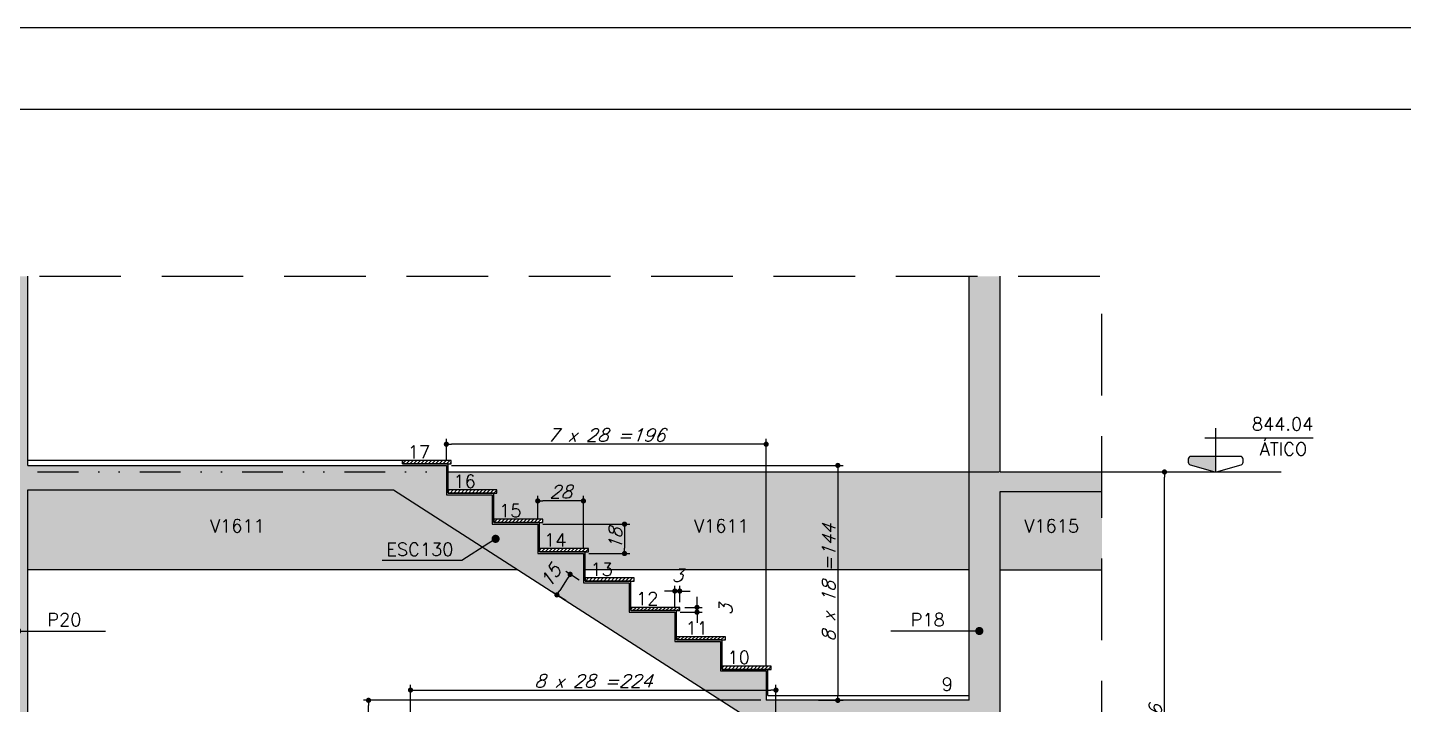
# Model space of a CAD drawing. Header units: millimetres. Extents: x -832 to 3668, y -1574 to 5296.
# Drawn here: x -410 to 433, y 4881 to 5296 of the extents above; entities that cross this region are included whole.
import ezdxf
from ezdxf import colors
from ezdxf.entities.mleader import LeaderData, LeaderLine
from ezdxf.enums import TextEntityAlignment as Align
from ezdxf.math import Vec2, Vec3

# ---------------------------------------------------------------- set-up
doc = ezdxf.new("R2010")
doc.units = ezdxf.units.MM
doc.header["$LTSCALE"] = 50
doc.linetypes.add('DASHED', pattern=[0.75, 0.5, -0.25])
doc.linetypes.add('DIVIDE2', pattern=[0.625, 0.25, -0.125, 0, -0.125, 0, -0.125])
for name, color, linetype in [('F-AUX', 2, 'Continuous'), ('F-AUX-RED', 1, 'Continuous'), ('F-BOCEL CORTE', 2, 'Continuous'), ('F-CORTE', 4, 'Continuous'), ('F-COTAS', 106, 'Continuous'), ('F-EIXOS-DET', 1, 'Continuous'), ('F-ESC CORTE', 4, 'Continuous'), ('F-ESC NOME', 2, 'Continuous'), ('F-ESC NUM', 2, 'Continuous'), ('F-ESC SOLIDO CORTE', 71, 'Continuous'), ('F-MARGEM', 1, 'Continuous'), ('F-NÍVEL-VISTA', 2, 'Continuous'), ('F-REVESTIMENTO', 1, 'Continuous'), ('F-SOLIDO', 71, 'Continuous'), ('F-TEXTO', 6, 'Continuous'), ('F-TEXTO-YELLOW', 2, 'Continuous'), ('F-VISTA', 2, 'Continuous'), ('F-VISTA SÓLIDO', 254, 'Continuous')]:
    doc.layers.add(name, color=color, linetype=linetype)
doc.styles.add('5385-ARQ-PB-BAS-PLA-TER-TORRE-A-106-TXT$0$R60-75', font='romans.shx', dxfattribs={"height": 0.1125})
doc.styles.add('CP-TEXT-INCL', font='romans.shx', dxfattribs={"oblique": 20})
doc.styles.add('MCP', font='romans.shx')
doc.styles.add('ROMANS', font='romans.shx')
doc.styles.get("Standard").update_dxf_attribs({"font": 'arial.ttf'})
doc.dimstyles.new('CP-COTAS-50', dxfattribs={"dimscale": 0.64, "dimtxt": 12.5, "dimasz": 5, "dimexe": 5, "dimexo": 5, "dimgap": 2.5, "dimtad": 1, "dimdec": 1, "dimdsep": 46, "dimtxsty": 'CP-TEXT-INCL', "dimblk1": 'DOT', "dimblk2": 'DOT', "dimsah": 1, "dimcen": 9, "dimclrd": 256, "dimclre": 256, "dimclrt": 256, "dimadec": 0, "dimazin": 0, "dimtfac": 1, "dimtdec": 1, "dimtmove": 2, "dimatfit": 3, "dimldrblk": 'DOT', "dimfxl": 5, "dimtolj": 1, "dimarcsym": 0})
pattern_1 = [(0, (0, 0), (0, 6.985), [5.08, -1.905]), (90, (0, 0), (-6.985, 4e-16), [5.08, -1.905])]

# ---------------------------------------------------------------- blocks, each defined once
blk = doc.blocks.new('A0-1L_900')
at = {"layer": 'F-MARGEM', "color": 2}
blk.add_lwpolyline([(0, 0), (0, 90), (137.4, 90), (137.4, 0)], close=True, dxfattribs=at)
at = {"layer": 'F-MARGEM', "color": 7}
blk.add_lwpolyline([(2.5, 89), (136.4, 89), (136.4, 1), (2.5, 1)], close=True, dxfattribs=at)
blk = doc.blocks.new('_DOT')
at = {"color": 0, "linetype": 'ByBlock'}
blk.add_line((-0.5, 0), (-1, 0), dxfattribs=at)
at = {"color": 0, "linetype": 'ByBlock', "const_width": 0.5}
blk.add_lwpolyline([(-0.25, 0, 1), (0.25, 0, 1)], format="xyb", close=True, dxfattribs=at)
blk = doc.blocks.new('Nível - Vista')
at = {"layer": 'F-NÍVEL-VISTA'}
blk.add_hatch(color=71, dxfattribs=at).paths.add_polyline_path([(0, 0.238), (-0.38, 0.238, 0.414214), (-0.42, 0.198), (-0.42, 0.148, 0.331206), (-0.391, 0.11), (-0.011, 0.002, 0.072993), (0, 0)])
at = {"layer": 'F-NÍVEL-VISTA', "color": 2}
for p, q in [((0, 0.67), (0, 0)), ((-0.168, 0.521), (1.493, 0.521))]:
    blk.add_line(p, q, dxfattribs=at)
blk.add_lwpolyline([(-0.011, 0.002, 0.146769), (0.011, 0.002), (0.391, 0.11, 0.331206), (0.42, 0.148), (0.42, 0.198, 0.414214), (0.38, 0.238), (-0.38, 0.238, 0.414214), (-0.42, 0.198), (-0.42, 0.148, 0.331206), (-0.391, 0.11), (-0.011, 0.002, 0.146769), (0.011, 0.002)], format="xyb", dxfattribs=at)
at = {"layer": 'F-TEXTO', "color": 3, "style": 'MCP'}
for tag, p in [('NÍVEL', (1.026, 0.636)), ('NÍVEL_DETALHE', (1.02, 0.186))]:
    blk.add_attdef(tag, text='', height=0.2, dxfattribs=at).set_placement(p, align=Align.CENTER)
blk = doc.blocks.new('*D69')
at = {"layer": 'DEFPOINTS', "color": 0, "transparency": 16777216}
for p in [(286.55, 5023.06), (286.55, 5023.06), (286.55, 4717.06)]:
    blk.add_point(p, dxfattribs=at)
at = {"layer": 'F-COTAS', "lineweight": -2, "transparency": 16777216}
blk.add_line((286.55, 4720.26), (286.55, 5019.86), dxfattribs=at)
at = {"layer": 'F-COTAS', "lineweight": -2, "transparency": 16777216, "xscale": 3.2, "yscale": 3.2, "zscale": 3.2}
for p, rotation in [((286.55, 5023.06), 90), ((286.55, 4717.06), 270)]:
    blk.add_blockref('_DOT', p, dxfattribs=dict(at, rotation=rotation))
at = {"layer": 'F-COTAS', "transparency": 16777216, "insert": (280.95, 4870.06), "char_height": 8, "attachment_point": 5, "rotation": 90, "style": 'CP-TEXT-INCL'}
blk.add_mtext('\\A1;306', dxfattribs=at)
blk = doc.blocks.new('BOCEL_EST')
at = {"layer": 'F-BOCEL CORTE'}
h = blk.add_hatch(dxfattribs=at)
h.set_pattern_fill('ANSI31', color=2, scale=0.5)
h.paths.add_polyline_path([(13.59, -262.25), (13.59, -260.25), (-16.41, -260.25), (-16.41, -262.25)])
at = {"layer": 'F-BOCEL CORTE', "color": 2}
blk.add_lwpolyline([(-16.41, -260.25), (-16.41, -262.25), (13.59, -262.25), (13.59, -260.25), (-16.41, -260.25)], dxfattribs=at)
blk = doc.blocks.new('*D548')
at = {"layer": 'DEFPOINTS', "color": 0, "transparency": 16777216}
for p in [(-97.57, 5005.32), (-97.57, 4991.06), (-69.57, 4973.06)]:
    blk.add_point(p, dxfattribs=at)
at = {"layer": 'F-COTAS', "lineweight": -2, "transparency": 16777216}
for p, q in [((-97.57, 4994.26), (-97.57, 5008.52)), ((-72.77, 5005.32), (-94.37, 5005.32)), ((-69.57, 4976.26), (-69.57, 5008.52))]:
    blk.add_line(p, q, dxfattribs=at)
at = {"layer": 'F-COTAS', "lineweight": -2, "transparency": 16777216, "xscale": 3.2, "yscale": 3.2, "zscale": 3.2, "rotation": 180}
blk.add_blockref('_DOT', (-97.57, 5005.32), dxfattribs=at)
at = {"layer": 'F-COTAS', "lineweight": -2, "transparency": 16777216, "xscale": 3.2, "yscale": 3.2, "zscale": 3.2}
blk.add_blockref('_DOT', (-69.57, 5005.32), dxfattribs=at)
at = {"layer": 'F-COTAS', "transparency": 16777216, "insert": (-83.57, 5010.92), "char_height": 8, "attachment_point": 5, "style": 'CP-TEXT-INCL'}
blk.add_mtext('\\A1;28', dxfattribs=at)
blk = doc.blocks.new('*D549')
at = {"layer": 'DEFPOINTS', "color": 0, "transparency": 16777216}
for p in [(-97.57, 4991.06), (-69.57, 4973.06), (-44.4, 4973.06)]:
    blk.add_point(p, dxfattribs=at)
at = {"layer": 'F-COTAS', "lineweight": -2, "transparency": 16777216}
for p, q in [((-94.37, 4991.06), (-41.2, 4991.06)), ((-44.4, 4987.86), (-44.4, 4976.26)), ((-66.37, 4973.06), (-41.2, 4973.06))]:
    blk.add_line(p, q, dxfattribs=at)
at = {"layer": 'F-COTAS', "lineweight": -2, "transparency": 16777216, "xscale": 3.2, "yscale": 3.2, "zscale": 3.2}
for p, rotation in [((-44.4, 4991.06), 90), ((-44.4, 4973.06), 270)]:
    blk.add_blockref('_DOT', p, dxfattribs=dict(at, rotation=rotation))
at = {"layer": 'F-COTAS', "transparency": 16777216, "insert": (-50, 4982.06), "char_height": 8, "attachment_point": 5, "rotation": 90, "style": 'CP-TEXT-INCL'}
blk.add_mtext('\\A1;18', dxfattribs=at)
blk = doc.blocks.new('*D580')
at = {"layer": 'DEFPOINTS', "color": 0, "transparency": 16777216}
for p in [(48.43, 4889.34), (48.43, 4868.06), (-175.57, 4739.06)]:
    blk.add_point(p, dxfattribs=at)
at = {"layer": 'F-COTAS', "lineweight": -2, "transparency": 16777216}
for p, q in [((-175.57, 4742.26), (-175.57, 4892.54)), ((48.43, 4871.26), (48.43, 4892.54)), ((-172.37, 4889.34), (45.23, 4889.34))]:
    blk.add_line(p, q, dxfattribs=at)
at = {"layer": 'F-COTAS', "lineweight": -2, "transparency": 16777216, "xscale": 3.2, "yscale": 3.2, "zscale": 3.2, "rotation": 180}
blk.add_blockref('_DOT', (-175.57, 4889.34), dxfattribs=at)
at = {"layer": 'F-COTAS', "lineweight": -2, "transparency": 16777216, "xscale": 3.2, "yscale": 3.2, "zscale": 3.2}
blk.add_blockref('_DOT', (48.43, 4889.34), dxfattribs=at)
at = {"layer": 'F-COTAS', "transparency": 16777216, "insert": (-63.57, 4894.94), "char_height": 8, "attachment_point": 5, "style": 'CP-TEXT-INCL'}
blk.add_mtext('\\A1;8 x 28 =224', dxfattribs=at)
blk = doc.blocks.new('*D579')
at = {"layer": 'DEFPOINTS', "color": 0, "transparency": 16777216}
for p in [(-153.57, 5040.07), (-153.57, 5027.06), (42.43, 4901.06)]:
    blk.add_point(p, dxfattribs=at)
at = {"layer": 'F-COTAS', "lineweight": -2, "transparency": 16777216}
for p, q in [((-153.57, 5030.26), (-153.57, 5043.27)), ((42.43, 4904.26), (42.43, 5043.27)), ((39.23, 5040.07), (-150.37, 5040.07))]:
    blk.add_line(p, q, dxfattribs=at)
at = {"layer": 'F-COTAS', "lineweight": -2, "transparency": 16777216, "xscale": 3.2, "yscale": 3.2, "zscale": 3.2, "rotation": 180}
blk.add_blockref('_DOT', (-153.57, 5040.07), dxfattribs=at)
at = {"layer": 'F-COTAS', "lineweight": -2, "transparency": 16777216, "xscale": 3.2, "yscale": 3.2, "zscale": 3.2}
blk.add_blockref('_DOT', (42.43, 5040.07), dxfattribs=at)
at = {"layer": 'F-COTAS', "transparency": 16777216, "insert": (-55.57, 5045.67), "char_height": 8, "attachment_point": 5, "style": 'CP-TEXT-INCL'}
blk.add_mtext('\\A1;7 x 28 =196', dxfattribs=at)
blk = doc.blocks.new('*D585')
at = {"layer": 'DEFPOINTS', "color": 0, "transparency": 16777216}
for p in [(-10.57, 4950.05), (-13.57, 4937.06), (-10.57, 4940.06)]:
    blk.add_point(p, dxfattribs=at)
at = {"layer": 'F-COTAS', "lineweight": -2, "transparency": 16777216}
for p, q in [((-13.57, 4940.26), (-13.57, 4953.25)), ((-10.57, 4943.26), (-10.57, 4953.25)), ((-16.77, 4950.05), (-19.97, 4950.05)), ((-13.57, 4950.05), (-10.57, 4950.05)), ((-7.37, 4950.05), (-4.17, 4950.05))]:
    blk.add_line(p, q, dxfattribs=at)
at = {"layer": 'F-COTAS', "lineweight": -2, "transparency": 16777216, "xscale": 3.2, "yscale": 3.2, "zscale": 3.2}
blk.add_blockref('_DOT', (-13.57, 4950.05), dxfattribs=at)
at = {"layer": 'F-COTAS', "lineweight": -2, "transparency": 16777216, "xscale": 3.2, "yscale": 3.2, "zscale": 3.2, "rotation": 180}
blk.add_blockref('_DOT', (-10.57, 4950.05), dxfattribs=at)
at = {"layer": 'F-COTAS', "transparency": 16777216, "insert": (-12.07, 4959.65), "char_height": 8, "attachment_point": 5, "style": 'CP-TEXT-INCL'}
blk.add_mtext('\\A1;3', dxfattribs=at)
blk = doc.blocks.new('*D586')
at = {"layer": 'DEFPOINTS', "color": 0, "transparency": 16777216}
for p in [(-13.57, 4937.06), (-10.57, 4940.06), (0.04, 4940.06)]:
    blk.add_point(p, dxfattribs=at)
at = {"layer": 'F-COTAS', "lineweight": -2, "transparency": 16777216}
for p, q in [((0.04, 4943.26), (0.04, 4946.46)), ((-10.37, 4937.06), (3.24, 4937.06)), ((-7.37, 4940.06), (3.24, 4940.06)), ((0.04, 4937.06), (0.04, 4940.06)), ((0.04, 4933.86), (0.04, 4930.66))]:
    blk.add_line(p, q, dxfattribs=at)
at = {"layer": 'F-COTAS', "lineweight": -2, "transparency": 16777216, "xscale": 3.2, "yscale": 3.2, "zscale": 3.2}
for p, rotation in [((0.04, 4940.06), 270), ((0.04, 4937.06), 90)]:
    blk.add_blockref('_DOT', p, dxfattribs=dict(at, rotation=rotation))
at = {"layer": 'F-COTAS', "transparency": 16777216, "insert": (17.64, 4938.56), "char_height": 8, "attachment_point": 5, "rotation": 90, "style": 'CP-TEXT-INCL'}
blk.add_mtext('\\A1;3', dxfattribs=at)
blk = doc.blocks.new('*D615')
at = {"layer": 'DEFPOINTS', "color": 0, "transparency": 16777216}
for p in [(-201.27, 4883.06), (42.43, 4883.06), (-175.57, 4721.06)]:
    blk.add_point(p, dxfattribs=at)
at = {"layer": 'F-COTAS', "lineweight": -2, "transparency": 16777216}
for p, q in [((39.23, 4883.06), (-204.47, 4883.06)), ((-201.27, 4724.26), (-201.27, 4879.86)), ((-178.77, 4721.06), (-204.47, 4721.06))]:
    blk.add_line(p, q, dxfattribs=at)
at = {"layer": 'F-COTAS', "lineweight": -2, "transparency": 16777216, "xscale": 3.2, "yscale": 3.2, "zscale": 3.2}
for p, rotation in [((-201.27, 4883.06), 90), ((-201.27, 4721.06), 270)]:
    blk.add_blockref('_DOT', p, dxfattribs=dict(at, rotation=rotation))
at = {"layer": 'F-COTAS', "transparency": 16777216, "insert": (-206.87, 4802.06), "char_height": 8, "attachment_point": 5, "rotation": 90, "style": 'CP-TEXT-INCL'}
blk.add_mtext('\\A1;9 x 18 =162', dxfattribs=at)
blk = doc.blocks.new('*D616')
at = {"layer": 'DEFPOINTS', "color": 0, "transparency": 16777216}
for p in [(-153.57, 5027.06), (71.39, 4883.06), (86.32, 4883.06)]:
    blk.add_point(p, dxfattribs=at)
at = {"layer": 'F-COTAS', "lineweight": -2, "transparency": 16777216}
for p, q in [((-150.37, 5027.06), (89.52, 5027.06)), ((86.32, 5023.86), (86.32, 4886.26)), ((74.59, 4883.06), (89.52, 4883.06))]:
    blk.add_line(p, q, dxfattribs=at)
at = {"layer": 'F-COTAS', "lineweight": -2, "transparency": 16777216, "xscale": 3.2, "yscale": 3.2, "zscale": 3.2}
for p, rotation in [((86.32, 5027.06), 90), ((86.32, 4883.06), 270)]:
    blk.add_blockref('_DOT', p, dxfattribs=dict(at, rotation=rotation))
at = {"layer": 'F-COTAS', "transparency": 16777216, "insert": (80.72, 4955.06), "char_height": 8, "attachment_point": 5, "rotation": 90, "style": 'CP-TEXT-INCL'}
blk.add_mtext('\\A1;8 x 18 =144', dxfattribs=at)
blk = doc.blocks.new('*D661')
at = {"layer": 'DEFPOINTS', "color": 0, "transparency": 16777216}
for p in [(-69.57, 4955.06), (-85.83, 4947.69), (-77.67, 4942.45)]:
    blk.add_point(p, dxfattribs=at)
at = {"layer": 'F-COTAS', "lineweight": -2, "transparency": 16777216}
for p, q in [((-72.26, 4956.79), (-80.42, 4962.04)), ((-79.46, 4957.62), (-84.1, 4950.39)), ((-80.37, 4944.18), (-88.52, 4949.43))]:
    blk.add_line(p, q, dxfattribs=at)
at = {"layer": 'F-COTAS', "lineweight": -2, "transparency": 16777216, "xscale": 3.2, "yscale": 3.2, "zscale": 3.2}
for p, rotation in [((-77.72, 4960.31), 57.26229061808871), ((-85.83, 4947.69), 237.2622906180887)]:
    blk.add_blockref('_DOT', p, dxfattribs=dict(at, rotation=rotation))
at = {"layer": 'F-COTAS', "transparency": 16777216, "insert": (-89.85, 4959.19), "char_height": 8, "attachment_point": 5, "rotation": 57.26229, "style": 'CP-TEXT-INCL'}
blk.add_mtext('\\A1;15', dxfattribs=at)

msp = doc.modelspace()

# ---------------------------------------------------------------- hatches: boundary and pattern name
h = msp.add_hatch()
h.set_pattern_fill('ANGLE', color=256)
h.set_pattern_definition(pattern_1)
h.paths.add_polyline_path([(341.69, 5030.75), (377.31, 5030.75), (377.31, 5045.04), (341.69, 5045.04)], flags=9)
h = msp.add_hatch()
h.set_pattern_fill('ANGLE', color=256)
h.set_pattern_definition(pattern_1)
h.paths.add_polyline_path([(-171.67, 5029.56), (-155.86, 5029.56), (-155.86, 5041.56), (-171.67, 5041.56)], flags=9)
h = msp.add_hatch()
h.set_pattern_fill('ANGLE', color=256)
h.set_pattern_definition(pattern_1)
h.paths.add_polyline_path([(-137.18, 5011.94), (-121.37, 5011.94), (-121.37, 5023.94), (-137.18, 5023.94)], flags=9)
h = msp.add_hatch()
h.set_pattern_fill('ANGLE', color=256)
h.set_pattern_definition(pattern_1)
h.paths.add_polyline_path([(-109.18, 4993.94), (-93.37, 4993.94), (-93.37, 5005.94), (-109.18, 5005.94)], flags=9)
h = msp.add_hatch()
h.set_pattern_fill('ANGLE', color=256)
h.set_pattern_definition(pattern_1)
h.paths.add_polyline_path([(-300.09, 4984.01), (-262.57, 4984.01), (-262.57, 4996.01), (-300.09, 4996.01)], flags=9)
h = msp.add_hatch()
h.set_pattern_fill('ANGLE', color=256)
h.set_pattern_definition(pattern_1)
h.paths.add_polyline_path([(38.14, 4984.01), (75.66, 4984.01), (75.66, 4996.01), (38.14, 4996.01)], flags=9)
h = msp.add_hatch()
h.set_pattern_fill('ANGLE', color=256)
h.set_pattern_definition(pattern_1)
h.paths.add_polyline_path([(198.98, 4984.01), (238.79, 4984.01), (238.79, 4996.01), (198.98, 4996.01)], flags=9)
h = msp.add_hatch()
h.set_pattern_fill('ANGLE', color=256)
h.set_pattern_definition(pattern_1)
h.paths.add_polyline_path([(-81.56, 4975.94), (-65.37, 4975.94), (-65.37, 4987.94), (-81.56, 4987.94)], flags=9)
h = msp.add_hatch()
h.set_pattern_fill('ANGLE', color=256)
h.set_pattern_definition(pattern_1)
h.paths.add_polyline_path([(-53.18, 4957.94), (-37.37, 4957.94), (-37.37, 4969.94), (-53.18, 4969.94)], flags=9)
h = msp.add_hatch()
h.set_pattern_fill('ANGLE', color=256)
h.set_pattern_definition(pattern_1)
h.paths.add_polyline_path([(-25.18, 4939.94), (-9.37, 4939.94), (-9.37, 4951.94), (-25.18, 4951.94)], flags=9)
h = msp.add_hatch()
h.set_pattern_fill('ANGLE', color=256)
h.set_pattern_definition(pattern_1)
h.paths.add_polyline_path([(-141.81, 4932.71), (-87.77, 4932.71), (-87.77, 4947.71), (-141.81, 4947.71)], flags=9)
h = msp.add_hatch()
h.set_pattern_fill('ANGLE', color=256)
h.set_pattern_definition(pattern_1)
h.paths.add_polyline_path([(-398.68, 4926.47), (-374.11, 4926.47), (-374.11, 4938.47), (-398.68, 4938.47)], flags=9)
h = msp.add_hatch()
h.set_pattern_fill('ANGLE', color=256)
h.set_pattern_definition(pattern_1)
h.paths.add_polyline_path([(5.11, 4921.94), (18.63, 4921.94), (18.63, 4933.94), (5.11, 4933.94)], flags=9)
h = msp.add_hatch()
h.set_pattern_fill('ANGLE', color=256)
h.set_pattern_definition(pattern_1)
h.paths.add_polyline_path([(130.47, 4926.47), (155.05, 4926.47), (155.05, 4938.47), (130.47, 4938.47)], flags=9)
h = msp.add_hatch()
h.set_pattern_fill('ANGLE', color=256)
h.set_pattern_definition(pattern_1)
h.paths.add_polyline_path([(30.82, 4903.94), (46.63, 4903.94), (46.63, 4915.94), (30.82, 4915.94)], flags=9)
h = msp.add_hatch()
h.set_pattern_fill('ANGLE', color=256)
h.set_pattern_definition(pattern_1)
h.paths.add_polyline_path([(55.26, 4885.94), (71.83, 4885.94), (71.83, 4897.94), (55.26, 4897.94)], flags=9)
at = {"layer": 'F-ESC SOLIDO CORTE'}
h = msp.add_hatch(color=256, dxfattribs=at)
h.dxf.hatch_style = 1
h.paths.add_polyline_path([(-153.57, 5027.06), (-410.07, 5027.06), (-410.07, 5012.06), (-185.95, 5012.06), (38.03, 4868.06), (166.93, 4868.06), (166.93, 4883.06), (42.43, 4883.06), (42.43, 4901.06), (14.43, 4901.06), (14.43, 4919.06), (-13.57, 4919.06), (-13.57, 4937.06), (-41.57, 4937.06), (-41.57, 4955.06), (-69.57, 4955.06), (-69.57, 4973.06), (-97.57, 4973.06), (-97.57, 4991.06), (-125.57, 4991.06), (-125.57, 5009.06), (-153.57, 5009.06)])
at = {"layer": 'F-SOLIDO'}
h = msp.add_hatch(color=256, dxfattribs=at)
h.dxf.hatch_style = 1
h.paths.add_polyline_path([(-410.07, 5143.06), (-429.07, 5143.06), (-429.07, 4319.99), (-410.07, 4319.99)])
h = msp.add_hatch(color=256, dxfattribs=at)
h.dxf.hatch_style = 1
h.paths.add_polyline_path([(248.16, 4717.06), (185.93, 4717.06), (185.93, 5011.06), (248.16, 5011.06), (248.16, 5023.06), (185.93, 5023.06), (185.93, 5143.06), (166.93, 5143.06), (166.93, 4319.99), (185.93, 4319.99), (185.93, 4399.06), (248.16, 4399.06), (248.16, 4411.06), (185.93, 4411.06), (185.93, 4705.06), (248.16, 4705.06)])
at = {"layer": 'F-VISTA SÓLIDO'}
h = msp.add_hatch(color=256, dxfattribs=at)
h.dxf.hatch_style = 1
h.paths.add_polyline_path([(166.93, 5023.06), (-152.57, 5023.06), (-152.57, 5012.06), (-122.57, 5012.06), (-122.57, 5010.06), (-124.57, 5010.06), (-124.57, 4994.06), (-94.57, 4994.06), (-94.57, 4992.06), (-96.57, 4992.06), (-96.57, 4976.06), (-66.57, 4976.06), (-66.57, 4974.06), (-68.57, 4974.06), (-68.57, 4963.06), (166.93, 4963.06)])
h.paths.add_polyline_path([(248.16, 5011.06), (185.93, 5011.06), (185.93, 4963.06), (248.16, 4963.06)])
h.paths.add_polyline_path([(-429.07, 5023.06), (-478.03, 5023.06), (-478.03, 4963.06), (-429.07, 4963.06)])
h.paths.add_polyline_path([(-185.95, 5012.06), (-410.07, 5012.06), (-410.07, 4963.06), (-109.73, 4963.06)])

# ---------------------------------------------------------------- linework, layer by layer
at = {"layer": 'F-AUX', "color": 1, "linetype": 'DASHED', "ltscale": 2}
for p in [(-478.03, 5143.06), (248.16, 4319.99)]:
    msp.add_line(p, (248.16, 5143.06), dxfattribs=at)
at = {"layer": 'F-CORTE'}
for p, q in [((-410.07, 5027.06), (-410.07, 5143.06)), ((166.93, 4883.06), (166.93, 5143.06)), ((185.93, 5023.06), (185.93, 5143.06)), ((185.93, 5023.06), (248.16, 5023.06)), ((-410.07, 4721.06), (-410.07, 5012.06)), ((185.93, 4717.06), (185.93, 5011.06)), ((185.93, 5011.06), (248.16, 5011.06))]:
    msp.add_line(p, q, dxfattribs=at)
at = {"layer": 'F-EIXOS-DET', "color": 252, "linetype": 'DIVIDE2', "ltscale": 2}
msp.add_lwpolyline([(-466.84, 5023.06), (248.16, 5023.06)], dxfattribs=at)
at = {"layer": 'F-EIXOS-DET'}
msp.add_lwpolyline([(248.16, 5023.06), (358.16, 5023.06)], dxfattribs=at)
at = {"layer": 'F-ESC CORTE'}
for p, q in [((-153.57, 5027.06), (-153.57, 5009.06)), ((-125.57, 5009.06), (-125.57, 4991.06)), ((-97.57, 4991.06), (-97.57, 4973.06)), ((-69.57, 4973.06), (-69.57, 4955.06)), ((-41.57, 4955.06), (-41.57, 4937.06)), ((-13.57, 4937.06), (-13.57, 4919.06)), ((14.43, 4919.06), (14.43, 4901.06)), ((42.43, 4901.06), (42.43, 4883.06))]:
    msp.add_line(p, q, dxfattribs=at)
for points in [[(-410.07, 5027.06), (-153.57, 5027.06)], [(-410.07, 5012.06), (-185.95, 5012.06), (38.03, 4868.06), (166.93, 4868.06)], [(-153.57, 5009.06), (-125.57, 5009.06)], [(-125.57, 4991.06), (-97.57, 4991.06)], [(-97.57, 4973.06), (-69.57, 4973.06)], [(-69.57, 4955.06), (-41.57, 4955.06)], [(-41.57, 4937.06), (-13.57, 4937.06)], [(-13.57, 4919.06), (14.43, 4919.06)], [(14.43, 4901.06), (42.43, 4901.06)], [(166.93, 4883.06), (42.43, 4883.06)]]:
    msp.add_lwpolyline(points, dxfattribs=at)
at = {"layer": 'F-REVESTIMENTO'}
msp.add_line((43.43, 4886.06), (166.93, 4886.06), dxfattribs=at)
for points in [[(-152.57, 5028.06), (-180.57, 5028.06), (-180.57, 5030.06), (-410.07, 5030.06)], [(43.43, 4886.06), (43.43, 4902.06), (15.43, 4902.06), (15.43, 4920.06), (-12.57, 4920.06), (-12.57, 4938.06), (-40.57, 4938.06), (-40.57, 4956.06), (-68.57, 4956.06), (-68.57, 4974.06), (-96.57, 4974.06), (-96.57, 4992.06), (-124.57, 4992.06), (-124.57, 5010.06), (-152.57, 5010.06), (-152.57, 5028.06)]]:
    msp.add_lwpolyline(points, dxfattribs=at)
at = {"layer": 'F-VISTA'}
for p, q in [((-109.73, 4963.06), (-410.07, 4963.06)), ((166.93, 4963.06), (-68.57, 4963.06)), ((185.93, 4963.06), (248.16, 4963.06))]:
    msp.add_line(p, q, dxfattribs=at)
msp.add_lwpolyline([(-152.57, 5023.06), (166.93, 5023.06)], dxfattribs=at)

# ---------------------------------------------------------------- block references
at = {"layer": 'F-BOCEL CORTE'}
for p in [(-164.15, 5290.31), (-136.15, 5272.31), (-108.15, 5254.31), (-80.15, 5236.31), (-52.15, 5218.31), (-24.15, 5200.31), (3.85, 5182.31), (31.85, 5164.31)]:
    msp.add_blockref('BOCEL_EST', p, dxfattribs=at)
at = {"layer": 'F-MARGEM', "xscale": 50, "yscale": 50, "zscale": 50, "rotation": 90}
msp.add_blockref('A0-1L_900', (3667.68, -1574.47), dxfattribs=at)
at = {"layer": 'F-NÍVEL-VISTA', "linetype": 'Continuous', "xscale": 40, "yscale": 40, "zscale": 40}
msp.add_blockref('Nível - Vista', (317.91, 5023.06), dxfattribs=at).add_auto_attribs({'NÍVEL': '844.04'})

# ---------------------------------------------------------------- texts
at = {"layer": 'F-ESC NOME', "style": 'ROMANS'}
msp.add_text('ESC130', height=8, dxfattribs=at).set_placement((-190.4, 4971.61))
at = {"layer": 'F-ESC NUM', "style": '5385-ARQ-PB-BAS-PLA-TER-TORRE-A-106-TXT$0$R60-75'}
for s, p in [('17', (-177.31, 5031.37)), ('16', (-149.29, 5013.37)), ('15', (-121.29, 4995.37)), ('14', (-93.67, 4977.37)), ('13', (-65.29, 4959.37)), ('12', (-37.29, 4941.37)), ('11', (-7.01, 4923.37)), ('10', (18.71, 4905.37)), ('9', (150.01, 4888.97))]:
    msp.add_text(s, height=8, dxfattribs=at).set_placement(p)
at = {"layer": 'F-TEXTO', "color": 3, "style": 'MCP'}
msp.add_text('ÁTICO', height=8, dxfattribs=at).set_placement((359.5, 5033.14), align=Align.CENTER)
at = {"layer": 'F-TEXTO-YELLOW', "style": 'MCP'}
for s, p in [('V1611', (-298.47, 4986.01)), ('V1611', (-1.81, 4986.01)), ('V1615', (200.6, 4986.01)), ('P20', (-398.2, 4928.47)), ('P18', (130.95, 4928.47))]:
    msp.add_text(s, height=8, dxfattribs=at).set_placement(p)

# ---------------------------------------------------------------- dimensions: what is measured, and where the dimension line sits
at = {"layer": 'F-COTAS'}
for base, p1, p2, text, picture, middle in [((-153.57, 5040.07), (42.43, 4901.06), (-153.57, 5027.06), '7 x 28 =<>', '*D579', (-55.57, 5045.67)), ((48.43, 4889.34), (-175.57, 4739.06), (48.43, 4868.06), '8 x 28 =<>', '*D580', (-63.57, 4894.94))]:
    dim = msp.add_linear_dim(base=base, p1=p1, p2=p2, text=text, dimstyle='CP-COTAS-50', dxfattribs=at)
    dim.commit()
    dim.dimension.update_dxf_attribs({"geometry": picture, "text_midpoint": middle})
for base, p1, p2, text, picture, middle in [((86.32, 4883.06), (-153.57, 5027.06), (71.39, 4883.06), '8 x 18 =<>', '*D616', (80.72, 4955.06)), ((-201.27, 4883.06), (-175.57, 4721.06), (42.43, 4883.06), '9 x 18 =<>', '*D615', (-206.87, 4802.06))]:
    dim = msp.add_linear_dim(base=base, p1=p1, p2=p2, angle=90, text=text, dimstyle='CP-COTAS-50', dxfattribs=at)
    dim.commit()
    dim.dimension.update_dxf_attribs({"geometry": picture, "text_midpoint": middle})
dim = msp.add_linear_dim(base=(286.55, 5023.06), p1=(286.55, 4717.06), p2=(286.55, 5023.06), angle=90, dimstyle='CP-COTAS-50', override={"dimfxl": 2.5}, dxfattribs=at)
dim.commit()
dim.dimension.update_dxf_attribs({"geometry": '*D69', "text_midpoint": (280.95, 4870.06)})
for base, p1, p2, picture, middle in [((-97.57, 5005.32), (-69.57, 4973.06), (-97.57, 4991.06), '*D548', (-83.57, 5010.92)), ((-10.57, 4950.05), (-13.57, 4937.06), (-10.57, 4940.06), '*D585', (-12.07, 4959.65))]:
    dim = msp.add_linear_dim(base=base, p1=p1, p2=p2, dimstyle='CP-COTAS-50', dxfattribs=at)
    dim.commit()
    dim.dimension.update_dxf_attribs({"geometry": picture, "text_midpoint": middle})
for base, p1, p2, picture, middle in [((-44.4, 4973.06), (-97.57, 4991.06), (-69.57, 4973.06), '*D549', (-50, 4982.06)), ((0.04, 4940.06), (-13.57, 4937.06), (-10.57, 4940.06), '*D586', (17.64, 4938.56))]:
    dim = msp.add_linear_dim(base=base, p1=p1, p2=p2, angle=90, dimstyle='CP-COTAS-50', dxfattribs=at)
    dim.commit()
    dim.dimension.update_dxf_attribs({"geometry": picture, "text_midpoint": middle})
dim = msp.add_aligned_dim(p1=(-69.57, 4955.06), p2=(-77.67, 4942.45), distance=-9.7, dimstyle='CP-COTAS-50', dxfattribs=at)
dim.commit()
dim.dimension.update_dxf_attribs({"geometry": '*D661', "text_midpoint": (-89.85, 4959.19)})

# ---------------------------------------------------------------- leaders
at = {"layer": 'F-AUX-RED'}
ml = msp.add_multileader_mtext('Standard', dxfattribs=at)
ml.set_content('', color=256)
ml.set_leader_properties()
ml.set_arrow_properties(name='DOT')
ml.build(insert=Vec2(0, 0))
ml.multileader.update_dxf_attribs({"text_right_attachment_type": 6, "dogleg_length": 0.36, "arrow_head_size": 5})
ctx = ml.context
ctx.base_point, ctx.char_height, ctx.arrow_head_size, ctx.landing_gap_size, ctx.plane_origin = Vec3(-193.08, 4968.79), 0.18, 5, 0.09, Vec3(-179.42, 4986.7)
ctx.right_attachment, ctx.text_align_type = 6, 2
notes = []
notes.append((ctx, [(0, (1, 1, 0), (-144.06, 4968.7), (-1, 0), 48.84, [(0, [(-123.42, 4982.06)], 0, [])])]))
ctx.mtext.insert, ctx.mtext.alignment, ctx.mtext.flow_direction = Vec3(-192.99, 4968.88), 3, 5
ml = msp.add_multileader_mtext('Standard', dxfattribs=at)
ml.set_content('', color=256)
ml.set_leader_properties()
ml.set_arrow_properties(name='DOT')
ml.build(insert=Vec2(0, 0))
ml.multileader.update_dxf_attribs({"text_right_attachment_type": 6, "dogleg_length": 0.36, "arrow_head_size": 5})
ctx = ml.context
ctx.base_point, ctx.char_height, ctx.arrow_head_size, ctx.landing_gap_size, ctx.plane_origin = Vec3(-362.58, 4925.56), 0.18, 5, 0.09, Vec3(-416.72, 4943.56)
ctx.right_attachment = 6
notes.append((ctx, [(0, (1, 1, 0), (-396.07, 4925.56), (1, 0), 33.49, [(0, [(-416.72, 4925.56)], 0, [])])]))
ctx.mtext.insert, ctx.mtext.flow_direction = Vec3(-362.49, 4925.65), 5
ml = msp.add_multileader_mtext('Standard', dxfattribs=at)
ml.set_content('', color=256)
ml.set_leader_properties()
ml.set_arrow_properties(name='DOT')
ml.build(insert=Vec2(0, 0))
ml.multileader.update_dxf_attribs({"text_right_attachment_type": 6, "dogleg_length": 0.36, "arrow_head_size": 5})
ctx = ml.context
ctx.base_point, ctx.char_height, ctx.arrow_head_size, ctx.landing_gap_size, ctx.plane_origin = Vec3(118.76, 4925.65), 0.18, 5, 0.09, Vec3(173.08, 4943.56)
ctx.right_attachment, ctx.text_align_type = 6, 2
notes.append((ctx, [(0, (1, 1, 0), (152.44, 4925.56), (-1, 0), 33.49, [(0, [(173.08, 4925.56)], 0, [])])]))
ctx.mtext.insert, ctx.mtext.alignment, ctx.mtext.flow_direction = Vec3(118.85, 4925.74), 3, 5
for ctx, leaders in notes:
    for number, flags, end, landing, length, lines in leaders:
        leader = LeaderData()
        leader.index, (leader.has_last_leader_line, leader.has_dogleg_vector, leader.attachment_direction) = number, flags
        leader.last_leader_point, leader.dogleg_vector, leader.dogleg_length = Vec3(end), Vec3(landing), length
        for number, points, colour, breaks in lines:
            line = LeaderLine()
            line.index, line.vertices, line.color, line.breaks = number, Vec3.list(points), colors.encode_raw_color(colour), breaks
            leader.lines.append(line)
        ctx.leaders.append(leader)

doc.saveas('drawing.dxf')
